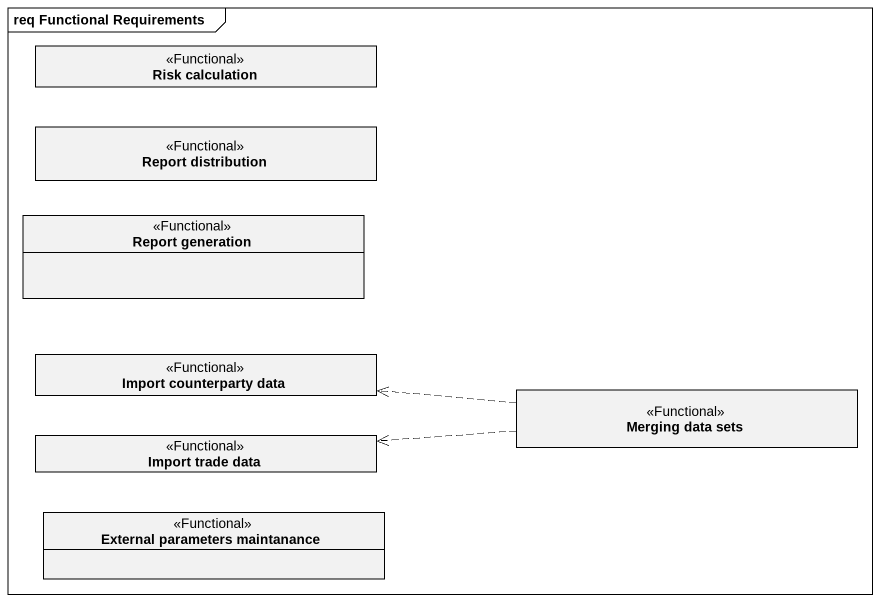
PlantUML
@startuml
mainframe req Functional Requirements
hide circle
hide empty members
class "Risk calculation" as Risk_calculation <<Functional>>
class "Report distribution" as Report_distribution <<Functional>>
class "Report generation" as Report_generation <<Functional>>
class "Import counterparty data" as Import_counterparty_data <<Functional>>
class "Import trade data" as Import_trade_data <<Functional>>
class "Merging data sets" as Merging_data_sets <<Functional>>
class "External parameters maintanance" as External_parameters <<Functional>>
Merging_data_sets .left.> Import_counterparty_data
Merging_data_sets .left.> Import_trade_data
@enduml
